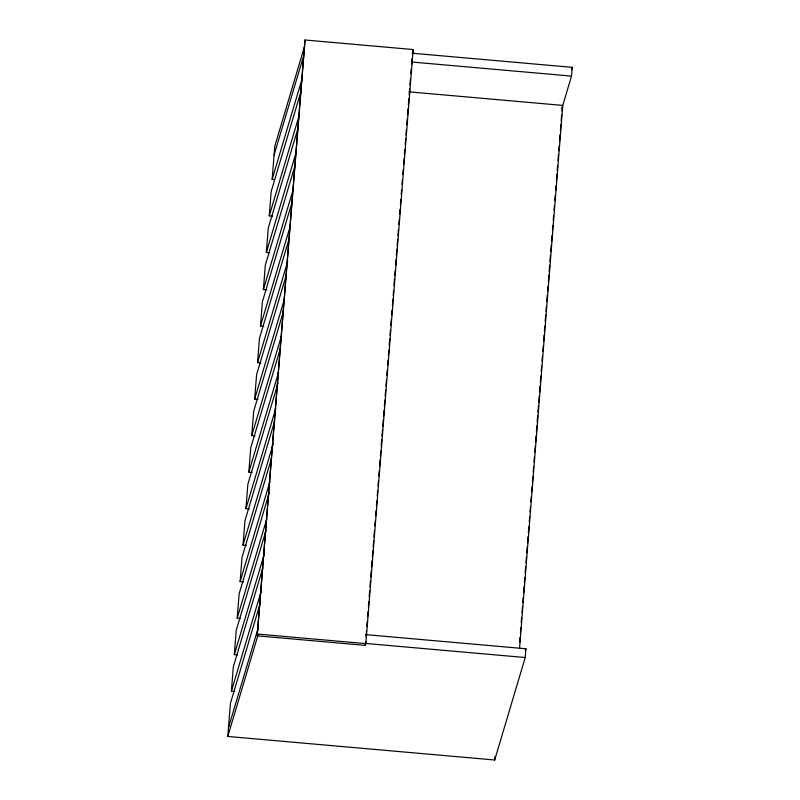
<?xml version="1.0" encoding="UTF-8"?>
<svg xmlns="http://www.w3.org/2000/svg" width="800" height="800" viewBox="0 0 800 800"><rect width="100%" height="100%" fill="white"/><g stroke="black" fill="none" stroke-linecap="round" stroke-linejoin="round"><path stroke-width="1.2" d="M365.78 634.64L525.92 648.77L525.22 657.53L494.68 760L227.78 736.45L230.42 703.35L260.26 603.26M234.74 691.47L231.39 691.18L233.33 666.84L262.81 567.94M237.64 654.96L234.3 654.67L236.23 630.32L266.07 530.24M240.55 618.45L237.2 618.15L239.14 593.81L269.33 492.54M243.46 581.94L240.11 581.64L242.05 557.3L271.53 458.41M246.37 545.43L243.02 545.13L244.96 520.79L274.79 420.71M249.27 508.92L245.92 508.62L247.86 484.28L278.05 383M252.18 472.4L248.83 472.11L250.77 447.77L280.25 348.87M255.09 435.89L251.74 435.6L253.68 411.26L283.51 311.17M257.99 399.38L254.65 399.09L256.58 374.75L286.07 275.85M260.9 362.87L257.55 362.58L259.49 338.23L289.33 238.15M263.81 326.36L260.46 326.06L262.4 301.72L292.24 201.64M266.72 289.85L263.37 289.55L265.31 265.21L294.79 166.32M269.68 252.68L266.33 252.39L268.27 228.05L298.1 127.96M272.58 216.17L269.23 215.88L271.17 191.54L301.36 90.26M274.37 179.56L272.14 179.36L274.78 146.26L304.26 47.37M257.18 635.84L305.01 40L413.16 49.54L365.85 643.63L365.33 645.38L257.18 635.84L305.01 40M365.33 645.38L365.63 641.65M366.02 636.67L366.46 631.21M366.82 626.7L367.21 621.72M367.61 616.74L368.01 611.76M368.4 606.77L368.8 601.79M369.2 596.81L369.69 590.58M369.99 586.85L370.49 580.62M370.78 576.88L371.28 570.66M371.58 566.92L372.07 560.69M372.37 556.96L372.87 550.73M373.16 546.99L373.66 540.77M373.96 537.03L374.45 530.8M374.85 525.82L375.25 520.84M375.64 515.86L376.04 510.87M376.44 505.89L376.83 500.91M377.23 495.93L377.63 490.95M378.02 485.97L378.42 480.98M378.82 476L379.21 471.02M379.61 466.04L380.11 459.81M380.4 456.07L380.8 451.09M381.2 446.11L381.69 439.88M381.99 436.15L382.49 429.92M382.78 426.18L383.28 419.96M383.58 416.22L384.07 409.99M384.37 406.26L384.87 400.03M385.16 396.29L385.66 390.07M385.96 386.33L386.45 380.1M386.85 375.12L387.25 370.14M387.64 365.16L388.04 360.17M388.44 355.19L388.83 350.21M389.23 345.23L389.73 339M390.02 335.27L390.42 330.28M390.82 325.3L391.31 319.07M391.61 315.34L392.01 310.36M392.4 305.37L392.9 299.15M393.2 295.41L393.59 290.43M393.99 285.45L394.49 279.22M394.78 275.48L395.18 270.5M395.58 265.52L396.07 259.29M396.37 255.56L396.87 249.33M397.16 245.59L397.66 239.36M397.96 235.63L398.45 229.4M398.85 224.42L399.25 219.44M399.64 214.46L400.04 209.47M400.44 204.49L400.83 199.51M401.23 194.53L401.63 189.55M402.02 184.56L402.42 179.58M402.82 174.6L403.21 169.62M403.61 164.64L404.1 158.41M404.4 154.67L404.8 149.69M405.2 144.71L405.69 138.48M405.99 134.75L406.39 129.76M406.78 124.78L407.28 118.56M407.58 114.82L408.07 108.59M408.37 104.86L408.86 98.63M409.16 94.89L409.66 88.66M409.96 84.93L410.45 78.7M410.85 73.72L411.25 68.74M411.6 64.32L412.04 58.77M412.44 53.79L413.16 49.54M494.68 760L494.94 756.71M519.63 642.48L520.03 637.5M520.43 632.52L520.82 627.55M521.22 622.57L521.62 617.59M522.01 612.61L522.51 606.38M522.81 602.65L523.2 597.67M523.6 592.69L524.09 586.46M524.39 582.73L524.79 577.75M525.18 572.77L525.68 566.54M525.98 562.81L526.47 556.58M526.77 552.85L527.27 546.63M527.56 542.89L528.06 536.67M528.36 532.93L528.85 526.71M529.25 521.73L529.65 516.75M530.04 511.77L530.44 506.79M530.84 501.81L531.23 496.83M531.63 491.85L532.02 486.87M532.42 481.89L532.82 476.91M533.21 471.93L533.61 466.95M534.01 461.97L534.4 456.99M534.8 452.01L535.3 445.79M535.59 442.05L536.09 435.83M536.39 432.09L536.88 425.87M537.18 422.13L537.67 415.91M537.97 412.17L538.47 405.95M538.77 402.21L539.26 395.99M539.56 392.26L540.05 386.03M540.35 382.3L540.85 376.07M541.24 371.09L541.64 366.11M542.04 361.13L542.43 356.15M542.83 351.17L543.23 346.19M543.62 341.21L544.12 334.99M544.42 331.25L544.81 326.27M545.21 321.29L545.7 315.07M546 311.34L546.4 306.36M546.79 301.38L547.29 295.15M547.59 291.42L547.98 286.44M548.38 281.46L548.88 275.23M549.17 271.5L549.67 265.27M549.97 261.54L550.46 255.31M550.76 251.58L551.26 245.35M551.55 241.62L552.05 235.4M552.45 230.42L552.84 225.44M553.24 220.46L553.63 215.48M554.03 210.5L554.43 205.52M554.82 200.54L555.22 195.56M555.62 190.58L556.01 185.6M556.41 180.62L556.91 174.39M557.2 170.66L557.6 165.68M558 160.7L558.49 154.48M558.79 150.74L559.19 145.76M559.58 140.78L560.08 134.56M560.38 130.82L560.87 124.6M561.17 120.86L561.66 114.64M561.96 110.9L562.26 107.17M519.56 648.2L562.78 105.41L409.15 91.85M561.93 108.28L571.52 76.11L572.22 67.34L412.08 53.21M274.08 155.02L303.56 56.13M272.14 179.36L301.98 79.28M269.23 215.88L298.72 116.98M266.33 252.39L296.52 151.11M263.37 289.55L293.2 189.47M260.46 326.06L289.94 227.17M257.55 362.58L287.75 261.3M254.65 399.09L284.48 299M251.74 435.6L281.22 336.7M248.83 472.11L278.67 372.02M245.92 508.62L275.76 408.53M243.02 545.13L273.21 443.85M240.11 581.64L269.95 481.56M237.2 618.15L266.68 519.26M234.3 654.67L264.49 553.39M231.39 691.18L261.23 591.09M228.48 727.69L257.96 628.79M227.78 736.45L257.98 635.17M571.51 69.73L572.22 67.34M525.21 651.15L525.92 648.77M411.38 61.98L571.52 76.11M365.09 643.4L525.22 657.53M257.71 634.08L365.85 643.63"/></g></svg>
